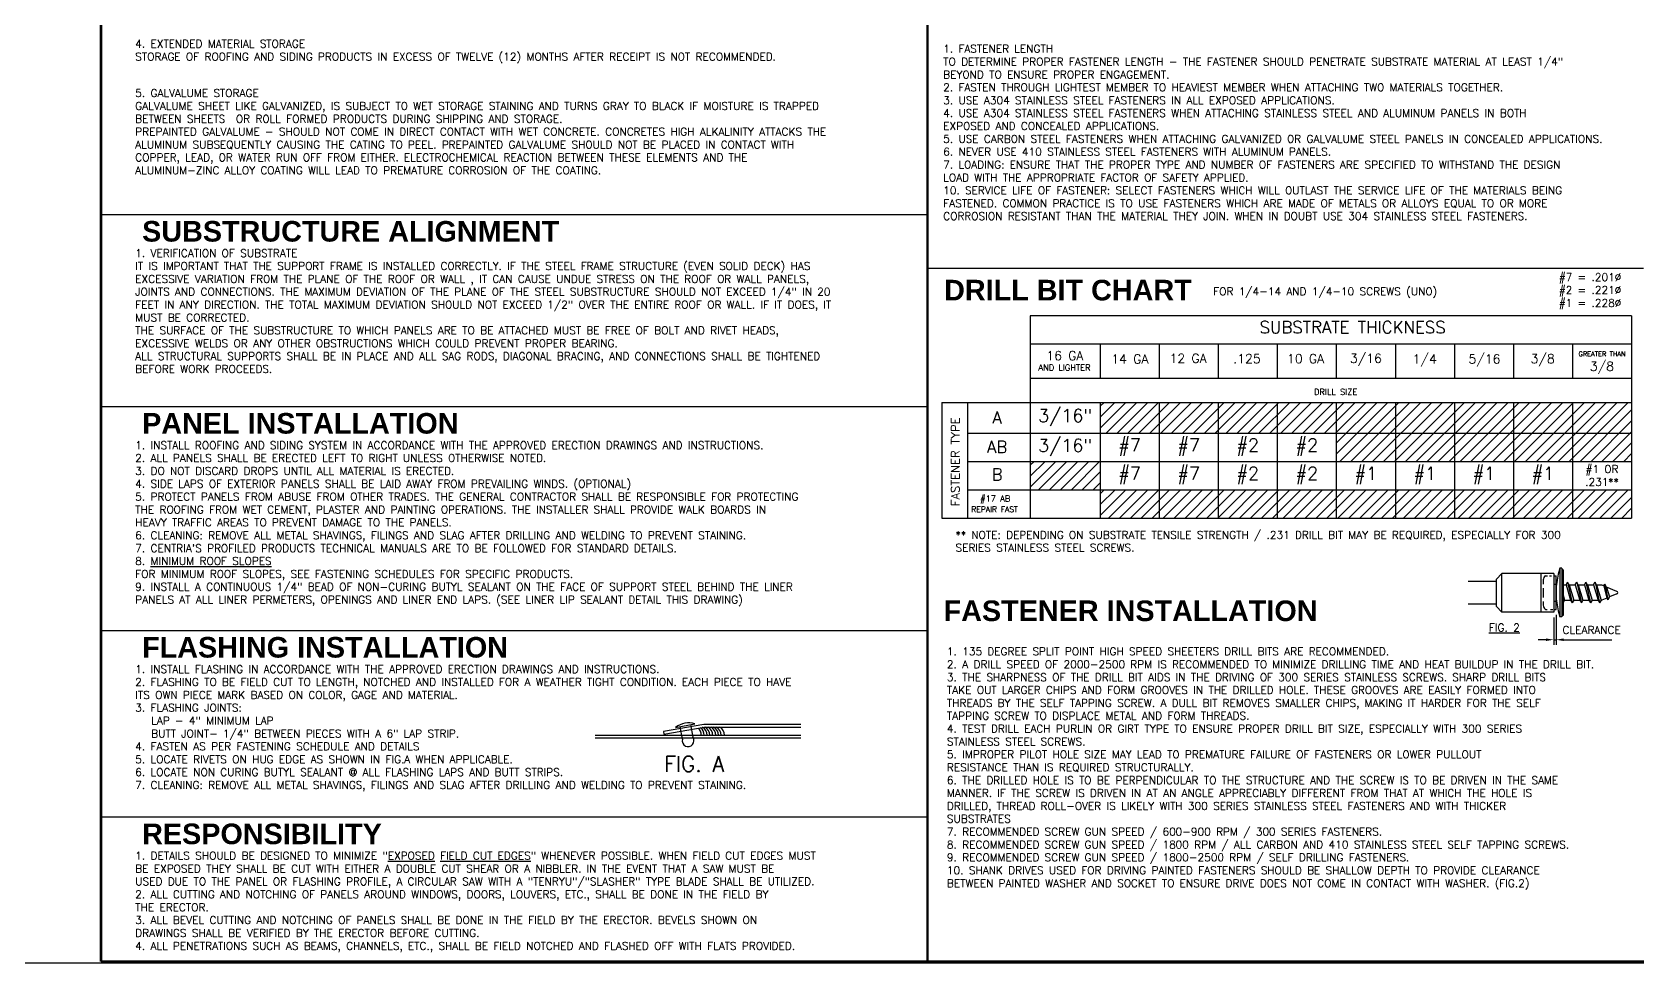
# Model space of a CAD drawing. Header units: inches. Extents: x 0 to 10293, y 0 to 4182.
# Drawn here: x 588.7 to 666.7, y 0 to 45.2 of the extents above; entities that cross this region are included whole.
import ezdxf
from ezdxf.enums import TextEntityAlignment as Align

# ---------------------------------------------------------------- set-up
doc = ezdxf.new("R2010")
doc.units = ezdxf.units.IN
doc.header["$LTSCALE"] = 48
doc.header["$MEASUREMENT"] = 0
doc.linetypes.add('HIDDEN2', pattern=[0.1875, 0.125, -0.0625])
doc.styles.add('LEROY', font='simplex.shx', dxfattribs={"height": 0.375})
doc.styles.add('SIMPLEX', font='SIMPLEX.SHX')
doc.styles.add('TITLE', font='sasb____.pfb', dxfattribs={"height": 2})
pattern_1 = [(45, (588.064, -9.06), (-0.265165, 0.265165), [])]

msp = doc.modelspace()

# ---------------------------------------------------------------- hatches: boundary and pattern name
h = msp.add_hatch()
h.set_pattern_fill('ANSI31', color=256, scale=3, style=0)
h.set_pattern_definition(pattern_1)
h.paths.add_polyline_path([(643.4556, 25.72349), (643.4556, 27.21547), (640.58798, 27.21547), (640.58798, 25.72349)])
h.paths.add_polyline_path([(646.32323, 25.72349), (646.32323, 27.21547), (643.4556, 27.21547), (643.4556, 25.72349)])
h.paths.add_polyline_path([(649.19086, 25.72349), (649.19086, 27.21547), (646.32323, 27.21547), (646.32323, 25.72349)])
h.paths.add_polyline_path([(649.19086, 27.21547), (649.19086, 25.72349), (652.05848, 25.72349), (652.05848, 27.21547)])
h.paths.add_polyline_path([(652.05848, 27.21547), (652.05848, 25.72349), (654.92611, 25.72349), (654.92611, 27.21547)])
h.paths.add_polyline_path([(654.92611, 27.21547), (654.92611, 25.72349), (657.79373, 25.72349), (657.79373, 27.21547)])
h.paths.add_polyline_path([(657.79373, 27.21547), (657.79373, 25.72349), (660.66136, 25.72349), (660.66136, 27.21547)])
h.paths.add_polyline_path([(660.66136, 27.21547), (660.66136, 25.72349), (663.52898, 25.72349), (663.52898, 27.21547)])
h.paths.add_polyline_path([(663.52898, 27.21547), (663.52898, 25.72349), (666.39661, 25.72349), (666.39661, 27.21547)])
h.paths.add_polyline_path([(663.52898, 25.72349), (663.52898, 24.34924), (666.39661, 24.34924), (666.39661, 25.72349)])
h.paths.add_polyline_path([(660.66136, 25.72349), (660.66136, 24.34924), (663.52898, 24.34924), (663.52898, 25.72349)])
h.paths.add_polyline_path([(657.79373, 25.72349), (657.79373, 24.34924), (660.66136, 24.34924), (660.66136, 25.72349)])
h.paths.add_polyline_path([(654.92611, 25.72349), (654.92611, 24.34924), (657.79373, 24.34924), (657.79373, 25.72349)])
h.paths.add_polyline_path([(652.05848, 25.72349), (652.05848, 24.34924), (654.92611, 24.34924), (654.92611, 25.72349)])
h = msp.add_hatch()
h.set_pattern_fill('ANSI31', color=256, scale=3, style=0)
h.set_pattern_definition(pattern_1)
h.paths.add_polyline_path([(637.19411, 24.34924), (637.19411, 22.97498), (640.58798, 22.97498), (640.58798, 24.34924)])
h = msp.add_hatch()
h.set_pattern_fill('ANSI31', color=256, scale=3, style=0)
h.set_pattern_definition(pattern_1)
h.paths.add_polyline_path([(640.58798, 22.97498), (640.58798, 21.60073), (643.4556, 21.60073), (643.4556, 22.97498)])
h.paths.add_polyline_path([(643.4556, 22.97498), (643.4556, 21.60073), (646.32323, 21.60073), (646.32323, 22.97498)])
h.paths.add_polyline_path([(646.32323, 22.97498), (646.32323, 21.60073), (649.19086, 21.60073), (649.19086, 22.97498)])
h.paths.add_polyline_path([(649.19086, 22.97498), (649.19086, 21.60073), (652.05848, 21.60073), (652.05848, 22.97498)])
h.paths.add_polyline_path([(652.05848, 22.97498), (652.05848, 21.60073), (654.92611, 21.60073), (654.92611, 22.97498)])
h.paths.add_polyline_path([(654.92611, 22.97498), (654.92611, 21.60073), (657.79373, 21.60073), (657.79373, 22.97498)])
h.paths.add_polyline_path([(657.79373, 22.97498), (657.79373, 21.60073), (660.66136, 21.60073), (660.66136, 22.97498)])
h.paths.add_polyline_path([(660.66136, 22.97498), (660.66136, 21.60073), (663.52898, 21.60073), (663.52898, 22.97498)])
h.paths.add_polyline_path([(663.52898, 22.97498), (663.52898, 21.60073), (666.39661, 21.60073), (666.39661, 22.97498)])

# ---------------------------------------------------------------- linework, layer by layer
at = {"linetype": 'Continuous'}
for p, q in [((666.39661, 31.41411), (637.19411, 31.41411)), ((637.19411, 31.41411), (637.19411, 21.60073)), ((666.39661, 31.41411), (666.39661, 21.60073)), ((666.39661, 30.03986), (637.19411, 30.03986)), ((640.58798, 30.03986), (640.58798, 28.3934)), ((643.4556, 30.03986), (643.4556, 28.3934)), ((646.32323, 30.03986), (646.32323, 28.3934)), ((649.19086, 30.03986), (649.19086, 28.3934)), ((652.05848, 30.03986), (652.05848, 28.3934)), ((654.92611, 30.03986), (654.92611, 28.3934)), ((657.79373, 30.03986), (657.79373, 28.3934)), ((660.66136, 30.03986), (660.66136, 28.3934)), ((663.52898, 30.03986), (663.52898, 28.3934)), ((637.19411, 28.3934), (666.39661, 28.3934)), ((632.90799, 27.21547), (666.39661, 27.21547)), ((632.90799, 27.21547), (632.90799, 21.60073)), ((634.15431, 27.21547), (634.15431, 21.60073)), ((640.58798, 27.21547), (640.58798, 21.60073)), ((643.4556, 27.21547), (643.4556, 21.60073)), ((646.32323, 27.21547), (646.32323, 21.60073)), ((649.19086, 27.21547), (649.19086, 21.60073)), ((652.05848, 27.21547), (652.05848, 21.60073)), ((654.92611, 27.21547), (654.92611, 21.60073)), ((657.79373, 27.21547), (657.79373, 21.60073)), ((660.66136, 27.21547), (660.66136, 21.60073)), ((663.52898, 27.21547), (663.52898, 21.60073)), ((634.15431, 25.72349), (666.39661, 25.72349)), ((634.15431, 24.34924), (666.39661, 24.34924)), ((634.15431, 22.97498), (666.39661, 22.97498)), ((632.90799, 21.60073), (634.15431, 21.60073)), ((634.15431, 21.60073), (666.39661, 21.60073)), ((660.09152, 17.0256), (660.09152, 18.90922)), ((662.61771, 18.90922), (660.09152, 18.90922)), ((662.61771, 18.90922), (662.61771, 17.0256)), ((662.72881, 17.16005), (662.72881, 18.79605)), ((662.92106, 19.15918), (662.92106, 16.79668)), ((663.00281, 19.15918), (662.92106, 19.15918)), ((663.00281, 19.15918), (663.00281, 16.79668)), ((663.06756, 19.08268), (663.00281, 19.08268)), ((663.06756, 19.08268), (663.06756, 16.87343)), ((659.84152, 17.29596), (659.84152, 18.63886)), ((663.06756, 18.34793), (663.21631, 18.34793)), ((663.21631, 18.34793), (663.29156, 18.47793)), ((663.21631, 18.34793), (663.43856, 17.60793)), ((663.29156, 18.47793), (663.51381, 17.47793)), ((663.36656, 18.34793), (663.29156, 18.47793)), ((663.36656, 18.34793), (663.58881, 17.60793)), ((663.36656, 18.34793), (663.66081, 18.34793)), ((663.66081, 18.34793), (663.73581, 18.47793)), ((663.66081, 18.34793), (663.88306, 17.60793)), ((663.73581, 18.47793), (663.95806, 17.47793)), ((663.81106, 18.34793), (663.73581, 18.47793)), ((663.81106, 18.34793), (664.03331, 17.60793)), ((663.81106, 18.34793), (664.10531, 18.34793)), ((664.10531, 18.34793), (664.18031, 18.47793)), ((664.10531, 18.34793), (664.32756, 17.60793)), ((664.18031, 18.47793), (664.40256, 17.47793)), ((664.25531, 18.34793), (664.18031, 18.47793)), ((664.25531, 18.34793), (664.47756, 17.60793)), ((664.25531, 18.34793), (664.54981, 18.34793)), ((664.54981, 18.34793), (664.62481, 18.47793)), ((664.54981, 18.34793), (664.77206, 17.60793)), ((664.62481, 18.47793), (664.84706, 17.47793)), ((664.69981, 18.34793), (664.62481, 18.47793)), ((664.69981, 18.34793), (664.92206, 17.60793)), ((664.69981, 18.34793), (664.92606, 18.34793)), ((665.05231, 18.30093), (664.95031, 18.34318)), ((665.05231, 18.30093), (665.09856, 18.38068)), ((665.05231, 18.30093), (665.19806, 17.71543)), ((665.09856, 18.38068), (665.24406, 17.63568)), ((665.17356, 18.25068), (665.09856, 18.38068)), ((665.68906, 18.03718), (665.17356, 18.25068)), ((665.17356, 18.25068), (665.31931, 17.76568)), ((663.06756, 17.86343), (663.14431, 17.60793)), ((663.06756, 17.48543), (663.06931, 17.47793)), ((663.06756, 17.48093), (663.06931, 17.47793)), ((663.14431, 17.60793), (663.06931, 17.47793)), ((663.14431, 17.60793), (663.43856, 17.60793)), ((663.43856, 17.60793), (663.51381, 17.47793)), ((663.58881, 17.60793), (663.51381, 17.47793)), ((663.58881, 17.60793), (663.88306, 17.60793)), ((663.88306, 17.60793), (663.95806, 17.47793)), ((664.03331, 17.60793), (663.95806, 17.47793)), ((664.03331, 17.60793), (664.32756, 17.60793)), ((664.32756, 17.60793), (664.40256, 17.47793)), ((664.47756, 17.60793), (664.40256, 17.47793)), ((664.47756, 17.60793), (664.77206, 17.60793)), ((664.77206, 17.60793), (664.84706, 17.47793)), ((664.92206, 17.60793), (664.84706, 17.47793)), ((664.92206, 17.60793), (664.92606, 17.60793)), ((665.19806, 17.71543), (664.95031, 17.61293)), ((665.19806, 17.71543), (665.24406, 17.63568)), ((665.31931, 17.76568), (665.24406, 17.63568)), ((665.68906, 17.91893), (665.31931, 17.76568)), ((662.61771, 17.0256), (660.09152, 17.0256)), ((662.61771, 16.7756), (662.61771, 15.44524)), ((662.72881, 16.90197), (662.72881, 15.44524)), ((663.00281, 16.79668), (662.92106, 16.79668)), ((663.06756, 16.87343), (663.00281, 16.87343)), ((662.24251, 15.69049), (661.86731, 15.69049)), ((662.61771, 15.69049), (662.72881, 15.69049)), ((663.10401, 15.69049), (665.4435, 15.69049))]:
    msp.add_line(p, q, dxfattribs=at)
for p, q in [((660.09152, 18.90922), (659.84152, 18.63886)), ((662.22175, 18.79605), (662.30799, 18.79605)), ((662.41931, 18.79605), (662.50975, 18.79605)), ((662.61771, 18.79605), (662.72881, 18.79605)), ((659.84152, 18.52307), (658.46034, 18.52307)), ((662.10881, 18.59155), (662.10881, 18.38859)), ((662.10881, 18.20084), (662.10881, 17.74191)), ((662.61771, 18.38705), (662.72881, 18.38705)), ((659.84152, 17.41175), (658.46034, 17.41175)), ((660.09152, 17.0256), (659.84152, 17.29596)), ((662.10881, 17.54373), (662.10881, 17.36455)), ((662.22175, 17.16005), (662.29756, 17.16005)), ((662.45757, 17.16005), (662.57236, 17.16005)), ((662.61771, 17.56905), (662.72881, 17.56905)), ((662.61771, 17.16005), (662.72881, 17.16005)), ((616.06371, 11.05366), (626.06015, 11.05366)), ((616.06371, 10.92566), (626.06015, 10.92566)), ((619.97234, 11.43622), (620.91336, 11.61136)), ((620.31144, 10.8636), (620.19707, 11.47805)), ((620.68863, 11.56954), (620.80299, 10.95509))]:
    msp.add_line(p, q)
at = {"linetype": 'HIDDEN2'}
msp.add_line((661.99212, 18.90922), (661.99212, 17.0256), dxfattribs=at)
for points, const_width in [([(592.064, 0.064), (592.064, 83.816), (728.064, 83.816), (728.064, 0.064)], 0.128), ([(632.2054, 83.816), (632.2054, 0.064)], 0.125), ([(632.2054, 36.33394), (592.064, 36.33394)], 0.0625), ([(632.2054, 33.72314), (666.97897, 33.72314)], 0.0625), ([(632.2054, 27.01101), (592.064, 27.01101)], 0.0625), ([(632.2054, 16.13629), (592.064, 16.13629)], 0.0625), ([(632.2054, 7.07707), (592.064, 7.07707)], 0.0625), ([(728.064, 0.064), (592.064, 0.064)], 0.128)]:
    msp.add_lwpolyline(points, dxfattribs=dict(const_width=const_width))
msp.add_lwpolyline([(626.06037, 11.57914), (621.346, 11.57914), (619.37639, 11.23185), (619.39862, 11.10579), (621.3572, 11.45114), (626.06037, 11.45114)])
for centre, radius, start, end in [((662.35043, 18.59155), 0.24162, 122.1802017, 180), ((666.45394, 17.97793), 3.72513, 161.5121699, 198.4878301), ((662.35043, 17.36455), 0.24162, 180, 237.8197983), ((620.61868, 10.57911), 1.07349, 74.0673919, 127.0194951), ((620.58158, 10.77842), 0.28326, 162.4999514, 38.5869355), ((620.80595, 11.07592), 0.41264, 356.8484143, 51.2590501), ((620.94383, 11.07592), 0.41264, 356.8484143, 56.1828692), ((621.08701, 11.07592), 0.41264, 356.8484143, 61.4262571), ((621.21428, 11.07592), 0.41264, 356.8484143, 65.4120292), ((621.35746, 11.07592), 0.41264, 356.8484143, 65.4120292), ((621.51125, 11.07592), 0.41264, 356.8484143, 65.4120292), ((621.63852, 11.07592), 0.41264, 356.8484143, 65.4120292), ((621.76579, 11.07592), 0.41264, 356.8484143, 65.4120292), ((621.93549, 11.07592), 0.41264, 356.8484143, 65.4120292)]:
    msp.add_arc(centre, radius, start, end)
at = {"linetype": 'Continuous'}
for centre, start, end in [((664.92594, 18.28399), 67.5, 90), ((665.66469, 17.97799), 292.5, 67.5), ((664.92594, 17.67199), 270, 292.5)]:
    msp.add_arc(centre, 0.064, start, end, dxfattribs=at)
for points in [[(662.24251, 15.75303), (662.24251, 15.62796), (662.61771, 15.69049)], [(663.10401, 15.75303), (663.10401, 15.62796), (662.72881, 15.69049)]]:
    msp.add_solid(points, dxfattribs=at)
at = {"layer": 'Defpoints'}
msp.add_line((0, 0), (10200, 0), dxfattribs=at)

# ---------------------------------------------------------------- texts
for s, height, style, p in [('DRILL BIT CHART', 1, 'TITLE', (639.02537, 32.16524)), ('SUBSTRATE THICKNESS', 0.5889658, 'SIMPLEX', (652.84851, 30.56685)), ('16 GA', 0.441724, 'SIMPLEX', (638.87551, 29.265)), ('3/16', 0.441724, 'SIMPLEX', (653.49379, 29.13073)), ('1/4', 0.441724, 'SIMPLEX', (656.3518, 29.10245)), ('5/16', 0.441724, 'SIMPLEX', (659.25227, 29.10245)), ('3/8', 0.441724, 'SIMPLEX', (662.08199, 29.11659)), ('GREATER THAN', 0.2330682, 'SIMPLEX', (664.96546, 29.45226)), ('AND LIGHTER', 0.2944829, 'SIMPLEX', (638.85581, 28.75549)), ('14 GA', 0.441724, 'SIMPLEX', (642.03342, 29.10245)), ('12 GA', 0.441724, 'SIMPLEX', (644.86313, 29.13073)), ('.125', 0.441724, 'SIMPLEX', (647.72115, 29.11659)), ('10 GA', 0.441724, 'SIMPLEX', (650.56501, 29.11659)), ('3/8', 0.441724, 'SIMPLEX', (664.95415, 28.74884)), ('A', 0.58897, 'SIMPLEX', (635.58244, 26.18679)), ('AB', 0.588966, 'SIMPLEX', (635.58244, 24.75873)), ('B', 0.58897, 'SIMPLEX', (635.58244, 23.42181)), ('FASTENER INSTALLATION', 1, 'TITLE', (642.06685, 16.59629)), ('FIG. A', 0.75, 'LEROY', (620.875, 9.28287))]:
    msp.add_text(s, height=height, dxfattribs=dict(style=style)).set_placement(p, align=Align.CENTER)
at = {"style": 'SIMPLEX'}
for s, height, p in [('FOR 1/4-14 AND 1/4-10 SCREWS (UNO)', 0.375, (646.0813, 32.41319)), ('#17 AB', 0.294483, (634.76286, 22.39743)), ('REPAIR FAST', 0.268604, (634.33596, 21.89192)), ('%%UFIG. 2', 0.375, (659.46844, 16.09548))]:
    msp.add_text(s, height=height, dxfattribs=at).set_placement(p)
msp.add_text('FASTENER TYPE', height=0.4134946, rotation=90, dxfattribs=at).set_placement((633.76295, 24.32991), align=Align.CENTER)
for s, insert, char_height, width, attachment_point, style in [('4. EXTENDED MATERIAL STORAGE\\PSTORAGE OF ROOFING AND SIDING PRODUCTS IN EXCESS OF TWELVE (12) MONTHS AFTER RECEIPT IS NOT RECOMMENDED.', (593.73172, 44.81115), 0.375, 36.8125, 1, 'LEROY'), ('1. FASTENER LENGTH\\PTO DETERMINE PROPER FASTENER LENGTH - THE FASTENER SHOULD PENETRATE SUBSTRATE MATERIAL AT LEAST 1/4" BEYOND TO ENSURE PROPER ENGAGEMENT.\\P2. FASTEN THROUGH LIGHTEST MEMBER TO HEAVIEST MEMBER WHEN ATTACHING TWO MATERIALS TOGETHER.\\P3. USE A304 STAINLESS STEEL FASTENERS IN ALL EXPOSED APPLICATIONS.\\P4. USE A304 STAINLESS STEEL FASTENERS WHEN ATTACHING STAINLESS STEEL AND ALUMINUM PANELS IN BOTH EXPOSED AND CONCEALED APPLICATIONS.\\P5. USE CARBON STEEL FASTENERS WHEN ATTACHING GALVANIZED OR GALVALUME STEEL PANELS IN CONCEALED APPLICATIONS.\\P6. NEVER USE 410 STAINLESS STEEL FASTENERS WITH ALUMINUM PANELS.\\P7. LOADING: ENSURE THAT THE PROPER TYPE AND NUMBER OF FASTENERS ARE SPECIFIED TO WITHSTAND THE DESIGN LOAD WITH THE APPROPRIATE FACTOR OF SAFETY APPLIED.\\P10. SERVICE LIFE OF FASTENER: SELECT FASTENERS WHICH WILL OUTLAST THE SERVICE LIFE OF THE MATERIALS BEING FASTENED. COMMON PRACTICE IS TO USE FASTENERS WHICH ARE MADE OF METALS OR ALLOYS EQUAL TO OR MORE CORROSION RESISTANT THAN THE MATERIAL THEY JOIN. WHEN IN DOUBT USE 304 STAINLESS STEEL FASTENERS.', (632.96647, 44.57011), 0.375, 33.125, 1, 'SIMPLEX'), ('5. GALVALUME STORAGE\\PGALVALUME SHEET LIKE GALVANIZED, IS SUBJECT TO WET STORAGE STAINING AND TURNS GRAY TO BLACK IF MOISTURE IS TRAPPED BETWEEN SHEETS  OR ROLL FORMED PRODUCTS DURING SHIPPING AND STORAGE.\\PPREPAINTED GALVALUME - SHOULD NOT COME IN DIRECT CONTACT WITH WET CONCRETE. CONCRETES HIGH ALKALINITY ATTACKS THE ALUMINUM SUBSEQUENTLY CAUSING THE CATING TO PEEL. PREPAINTED GALVALUME SHOULD NOT BE PLACED IN CONTACT WITH COPPER, LEAD, OR WATER RUN OFF FROM EITHER. ELECTROCHEMICAL REACTION BETWEEN THESE ELEMENTS AND THE ALUMINUM-ZINC ALLOY COATING WILL LEAD TO PREMATURE CORROSION OF THE COATING.', (593.73172, 42.41835), 0.375, 36.8125, 1, 'LEROY'), ('{\\fArial|b1|i0|c0|p34;SUBSTRUCTURE ALIGNMENT}', (594.06368, 36.02144), 1, 32.84375, 1, 'TITLE'), ('1. VERIFICATION OF SUBSTRATE\\PIT IS IMPORTANT THAT THE SUPPORT FRAME IS INSTALLED CORRECTLY. IF THE STEEL FRAME STRUCTURE (EVEN SOLID DECK) HAS EXCESSIVE VARIATION FROM THE PLANE OF THE ROOF OR WALL , IT CAN CAUSE UNDUE STRESS ON THE ROOF OR WALL PANELS, JOINTS AND CONNECTIONS. THE MAXIMUM DEVIATION OF THE PLANE OF THE STEEL SUBSTRUCTURE SHOULD NOT EXCEED 1/4" IN 20 FEET IN ANY DIRECTION. THE TOTAL MAXIMUM DEVIATION SHOULD NOT EXCEED 1/2" OVER THE ENTIRE ROOF OR WALL. IF IT DOES, IT MUST BE CORRECTED.\\PTHE SURFACE OF THE SUBSTRUCTURE TO WHICH PANELS ARE TO BE ATTACHED MUST BE FREE OF BOLT AND RIVET HEADS, EXCESSIVE WELDS OR ANY OTHER OBSTRUCTIONS WHICH COULD PREVENT PROPER BEARING.\\PALL STRUCTURAL SUPPORTS SHALL BE IN PLACE AND ALL SAG RODS, DIAGONAL BRACING, AND CONNECTIONS SHALL BE TIGHTENED BEFORE WORK PROCEEDS.', (593.73172, 34.64644), 0.375, 36.8125, 1, 'LEROY'), ('#7 = .201%%c\\P#2 = .221%%c\\P#1 = .228%%c', (662.86039, 33.48236), 0.375, 4.6418464, 1, 'SIMPLEX'), ('DRILL SIZE', (652.02776, 27.872), 0.294483, 9.1614969, 2, 'SIMPLEX'), ('{\\fArial|b1|i0|c0|p34;PANEL INSTALLATION}', (594.06368, 26.69851), 1, 28.84375, 1, 'TITLE'), ('3/16"', (638.89104, 26.46948), 0.625, 3.2705301, 5, 'SIMPLEX'), ('1. INSTALL ROOFING AND SIDING SYSTEM IN ACCORDANCE WITH THE APPROVED ERECTION DRAWINGS AND INSTRUCTIONS.\\P2. ALL PANELS SHALL BE ERECTED LEFT TO RIGHT UNLESS OTHERWISE NOTED.\\P3. DO NOT DISCARD DROPS UNTIL ALL MATERIAL IS ERECTED.\\P4. SIDE LAPS OF EXTERIOR PANELS SHALL BE LAID AWAY FROM PREVAILING WINDS. (OPTIONAL)\\P5. PROTECT PANELS FROM ABUSE FROM OTHER TRADES. THE GENERAL CONTRACTOR SHALL BE RESPONSIBLE FOR PROTECTING  \\PTHE ROOFING FROM WET CEMENT, PLASTER AND PAINTING OPERATIONS. THE INSTALLER SHALL PROVIDE WALK BOARDS IN \\PHEAVY TRAFFIC AREAS TO PREVENT DAMAGE TO THE PANELS.\\P6. CLEANING: REMOVE ALL METAL SHAVINGS, FILINGS AND SLAG AFTER DRILLING AND WELDING TO PREVENT STAINING.\\P7. CENTRIA\'S PROFILED PRODUCTS TECHNICAL MANUALS ARE TO BE FOLLOWED FOR STANDARD DETAILS.\\P8. {\\LMINIMUM ROOF SLOPES } \\PFOR MINIMUM ROOF SLOPES, SEE FASTENING SCHEDULES FOR SPECIFIC PRODUCTS.\\P9. INSTALL A CONTINUOUS 1/4" BEAD OF NON-CURING BUTYL SEALANT ON THE FACE OF SUPPORT STEEL BEHIND THE LINER\\PPANELS AT ALL LINER PERMETERS, OPENINGS AND LINER END LAPS. (SEE LINER LIP SEALANT DETAIL THIS DRAWING)  ', (593.73172, 25.32351), 0.375, 38.473675, 1, 'LEROY'), ('3/16"', (638.89104, 25.0187), 0.625, 3.2705301, 5, 'SIMPLEX'), ('#7', (642.02179, 25.03637), 0.625, 3.2705301, 5, 'SIMPLEX'), ('#7', (644.88942, 25.03637), 0.625, 3.2705301, 5, 'SIMPLEX'), ('#2', (647.75704, 25.03637), 0.625, 3.2705301, 5, 'SIMPLEX'), ('#2', (650.62467, 25.03637), 0.625, 3.2705301, 5, 'SIMPLEX'), ('#7', (642.02179, 23.66211), 0.625, 3.2705301, 5, 'SIMPLEX'), ('#7', (644.88942, 23.66211), 0.625, 3.2705301, 5, 'SIMPLEX'), ('#2', (647.75704, 23.66211), 0.625, 3.2705301, 5, 'SIMPLEX'), ('#2', (650.62467, 23.66211), 0.625, 3.2705301, 5, 'SIMPLEX'), ('#1', (653.49229, 23.66211), 0.625, 3.2705301, 5, 'SIMPLEX'), ('#1', (656.35992, 23.66211), 0.625, 3.2705301, 5, 'SIMPLEX'), ('#1', (659.22754, 23.66211), 0.625, 3.2705301, 5, 'SIMPLEX'), ('#1', (662.09517, 23.66211), 0.625, 3.2705301, 5, 'SIMPLEX'), ('#1 OR \\P.231**', (664.9628, 23.66211), 0.375, 4.2614352, 5, 'SIMPLEX'), ('{** NOTE: DEPENDING ON SUBSTRATE TENSILE STRENGTH / .231 DRILL BIT MAY BE REQUIRED, ESPECIALLY FOR 300 SERIES STAINLESS STEEL SCREWS.}\\P', (633.56415, 20.96909), 0.375, 32.625299, 1, 'SIMPLEX'), ('{\\fArial|b1|i0|c0|p34;FLASHING INSTALLATION}', (594.06368, 15.82379), 1, 28.96875, 1, 'TITLE'), ('1. 135 DEGREE SPLIT POINT HIGH SPEED SHEETERS DRILL BITS ARE RECOMMENDED.\\P2. A DRILL SPEED OF 2000-2500 RPM IS RECOMMENDED TO MINIMIZE DRILLING TIME AND HEAT BUILDUP IN THE DRILL BIT.\\P3. THE SHARPNESS OF THE DRILL BIT AIDS IN THE DRIVING OF 300 SERIES STAINLESS SCREWS. SHARP DRILL BITS TAKE OUT LARGER CHIPS AND FORM GROOVES IN THE DRILLED HOLE. THESE GROOVES ARE EASILY FORMED INTO THREADS BY THE SELF TAPPING SCREW. A DULL BIT REMOVES SMALLER CHIPS, MAKING IT HARDER FOR THE SELF TAPPING SCREW TO DISPLACE METAL AND FORM THREADS.\\P4. TEST DRILL EACH PURLIN OR GIRT TYPE TO ENSURE PROPER DRILL BIT SIZE, ESPECIALLY WITH 300 SERIES STAINLESS STEEL SCREWS.\\P5. IMPROPER PILOT HOLE SIZE MAY LEAD TO PREMATURE FAILURE OF FASTENERS OR LOWER PULLOUT \\PRESISTANCE THAN IS REQUIRED STRUCTURALLY.\\P6. THE DRILLED HOLE IS TO BE PERPENDICULAR TO THE STRUCTURE AND THE SCREW IS TO BE DRIVEN IN THE SAME MANNER. IF THE SCREW IS DRIVEN IN AT AN ANGLE APPRECIABLY DIFFERENT FROM THAT AT WHICH THE HOLE IS DRILLED, THREAD ROLL-OVER IS LIKELY WITH 300 SERIES STAINLESS STEEL FASTENERS AND WITH THICKER SUBSTRATES\\P7. RECOMMENDED SCREW GUN SPEED / 600-900 RPM / 300 SERIES FASTENERS.\\P8. RECOMMENDED SCREW GUN SPEED / 1800 RPM / ALL CARBON AND 410 STAINLESS STEEL SELF TAPPING SCREWS.\\P9. RECOMMENDED SCREW GUN SPEED / 1800-2500 RPM / SELF DRILLING FASTENERS.\\P10. SHANK DRIVES USED FOR DRIVING PAINTED FASTENERS SHOULD BE SHALLOW DEPTH TO PROVIDE CLEARANCE BETWEEN PAINTED WASHER AND SOCKET TO ENSURE DRIVE DOES NOT COME IN CONTACT WITH WASHER. (FIG.2)', (633.15185, 15.30943), 0.375, 32.90625, 1, 'SIMPLEX'), ('1. INSTALL FLASHING IN ACCORDANCE WITH THE APPROVED ERECTION DRAWINGS AND INSTRUCTIONS.\\P2. FLASHING TO BE FIELD CUT TO LENGTH, NOTCHED AND INSTALLED FOR A WEATHER TIGHT CONDITION. EACH PIECE TO HAVE \\PITS OWN PIECE MARK BASED ON COLOR, GAGE AND MATERIAL.\\P3. FLASHING JOINTS:\\P   LAP - 4" MINIMUM LAP \\P   BUTT JOINT- 1/4" BETWEEN PIECES WITH A 6" LAP STRIP.\\P4. FASTEN AS PER FASTENING SCHEDULE AND DETAILS\\P5. LOCATE RIVETS ON HUG EDGE AS SHOWN IN FIG.A WHEN APPLICABLE.\\P6. LOCATE NON CURING BUTYL SEALANT @ ALL FLASHING LAPS AND BUTT STRIPS.\\P7. CLEANING: REMOVE ALL METAL SHAVINGS, FILINGS AND SLAG AFTER DRILLING AND WELDING TO PREVENT STAINING.', (593.73172, 14.44879), 0.375, 37.8052307, 1, 'LEROY'), ('{\\fArial|b1|i0|c0|p34;RESPONSIBILITY}', (594.06368, 6.76457), 1, 26.90625, 1, 'TITLE'), ('1. DETAILS SHOULD BE DESIGNED TO MINIMIZE "{\\LEXPOSED FIELD CUT EDGES}" WHENEVER POSSIBLE. WHEN FIELD CUT EDGES MUST \\PBE EXPOSED THEY SHALL BE CUT WITH EITHER A DOUBLE CUT SHEAR OR A NIBBLER. IN THE EVENT THAT A SAW MUST BE\\PUSED DUE TO THE PANEL OR FLASHING PROFILE, A CIRCULAR SAW WITH A "TENRYU"/"SLASHER" TYPE BLADE SHALL BE UTILIZED.\\P2. ALL CUTTING AND NOTCHING OF PANELS AROUND WINDOWS, DOORS, LOUVERS, ETC., SHALL BE DONE IN THE FIELD BY \\PTHE ERECTOR.\\P3. ALL BEVEL CUTTING AND NOTCHING OF PANELS SHALL BE DONE IN THE FIELD BY THE ERECTOR. BEVELS SHOWN ON \\PDRAWINGS SHALL BE VERIFIED BY THE ERECTOR BEFORE CUTTING.\\P4. ALL PENETRATIONS SUCH AS BEAMS, CHANNELS, ETC., SHALL BE FIELD NOTCHED AND FLASHED OFF WITH FLATS PROVIDED.  \\P    ', (593.73172, 5.38957), 0.375, 39.40625, 1, 'LEROY')]:
    msp.add_mtext(s, dxfattribs=dict(insert=insert, char_height=char_height, width=width, attachment_point=attachment_point, style=style))
at = {"insert": (664.46135, 16.16371), "char_height": 0.375, "attachment_point": 5, "style": 'SIMPLEX'}
msp.add_mtext('{CLEARANCE}', dxfattribs=at)

doc.saveas('drawing.dxf')
